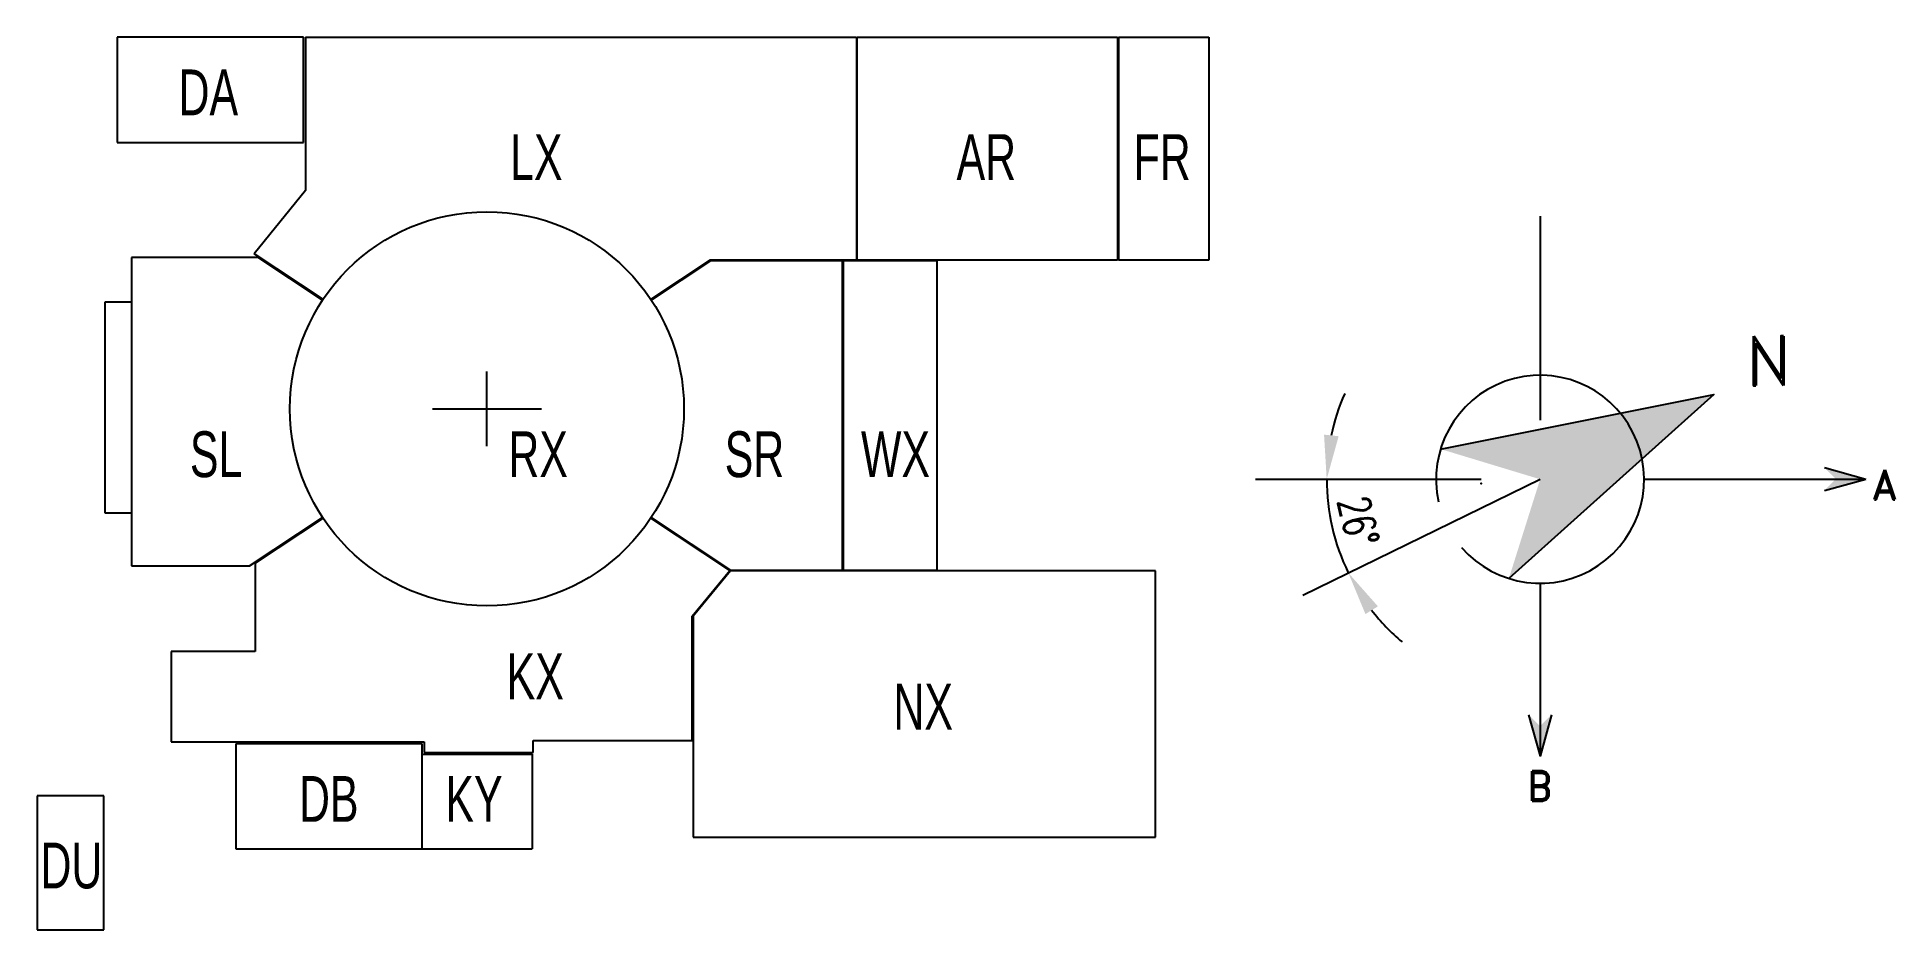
# Model space of a CAD drawing. Header units: millimetres. Extents: x -1635 to 5117, y -1893 to 1351.
import ezdxf

# ---------------------------------------------------------------- set-up
doc = ezdxf.new("R2010")
doc.units = ezdxf.units.MM
doc.header["$LTSCALE"] = 1000
doc.linetypes.add('CONTINOUS', pattern=[0])
doc.linetypes.add('DOTE', pattern=[2.42, 2, -0.2, 0.02, -0.2])
for name, color, linetype in [('2021.6.10-dww-den', 60, 'Continuous'), ('中心线', 2, 'DOTE'), ('土建', 4, 'Continuous'), ('看线', 3, 'Continuous')]:
    doc.layers.add(name, color=color, linetype=linetype)
doc.styles.add('bine', font='binee.shx', dxfattribs={"width": 0.7, "bigfont": 'binec.shx'})
doc.styles.add('OCHINESE', font='TXT.shx', dxfattribs={"width": 0.7, "bigfont": 'OCHINESE.shx'})
doc.styles.add('ROMANT', font='romand.shx', dxfattribs={"width": 0.7})
doc.dimstyles.new('ISO-25', dxfattribs={"dimtxt": 2.5, "dimasz": 2.5, "dimexe": 1.25, "dimexo": 0.625, "dimtad": 1, "dimtxsty": 'Standard', "dimcen": 2.5, "dimadec": 0, "dimazin": 0, "dimtfac": 1, "dimtmove": 0, "dimatfit": 3, "dimfxl": 1, "dimarcsym": 0})

# ---------------------------------------------------------------- blocks, each defined once
blk = doc.blocks.new('*D4')
at = {"layer": 'DEFPOINTS', "color": 0, "linetype": 'CONTINOUS', "transparency": 16777216}
for p in [(1552302, -273068), (1553584, -273068), (1553919, -273068), (1552721, -273251), (1552571, -273726)]:
    blk.add_point(p, dxfattribs=at)
at = {"layer": '看线', "color": 0, "linetype": 'CONTINOUS', "lineweight": -2, "transparency": 16777216}
for start, end in [(156.314, 168.157), (180, 206), (217.843, 229.686)]:
    blk.add_arc((1553919, -273068), 1212, start, end, dxfattribs=at)
at = {"layer": '看线', "color": 0, "linetype": 'CONTINOUS', "transparency": 16777216}
for points in [[(1552775, -272824), (1552692, -272815), (1552707, -273068)], [(1552927, -273834), (1552998, -273790), (1552830, -273600)]]:
    blk.add_solid(points, dxfattribs=at)
at = {"layer": '看线', "color": 0, "linetype": 'CONTINOUS', "transparency": 16777216, "insert": (1552887, -273307), "char_height": 180, "attachment_point": 5, "rotation": 283, "style": 'OCHINESE'}
blk.add_mtext('26°', dxfattribs=at)
blk = doc.blocks.new('A$C53F56A3A')
at = {"layer": '看线', "color": 4, "linetype": 'CONTINOUS'}
for p, q in [((0, 1493.213), (0, 335.297)), ((-1617.334, 0), (-335.297, 0)), ((-1348.191, -657.557), (0, 0)), ((590.625, 0), (1849.236, 0.589)), ((1613.983, -63.737), (1849.541, 1.134)), ((1614.027, 66.164), (1849.541, 1.134)), ((0, -590.625), (0, -1575.112)), ((-65.196, -1336.73), (-0.325, -1572.289)), ((64.705, -1336.774), (-0.325, -1572.289))]:
    blk.add_line(p, q, dxfattribs=at)
blk.add_lwpolyline([(-446.211, -386.954, 8.047378541), (-576.406, -128.819)], format="xyb", dxfattribs=at)
blk.add_lwpolyline([(-565.237, 171.302), (985.861, 480.837), (-177.646, -563.276)], dxfattribs=at)
blk.add_point((-334.481, -23.378), dxfattribs=at)
blk.add_point((-334.481, -23.378), dxfattribs=at)
for points in [[(0, 0), (-565.237, 171.302), (985.861, 480.837)], [(-177.646, -563.276), (985.861, 480.837), (0, 0)], [(1613.983, -63.737), (1849.541, 1.134), (1678.955, 1.191)], [(1678.955, 1.191), (1614.027, 66.164), (1849.541, 1.134)], [(-65.196, -1336.73), (-0.325, -1572.289), (-0.268, -1401.703)], [(-0.268, -1401.703), (64.705, -1336.774), (-0.325, -1572.289)]]:
    blk.add_solid(points, dxfattribs=at)
at = {"layer": '看线', "color": 4, "linetype": 'CONTINOUS', "style": 'ROMANT'}
blk.add_text('N', height=280.36, rotation=180, dxfattribs=at).set_placement((1430.074, 812.591))
for s, p in [('A', (1884.595, -114.256)), ('B', (-74.747, -1826.371))]:
    blk.add_text(s, height=168.216, dxfattribs=at).set_placement(p)
at = {"layer": '看线', "color": 4, "linetype": 'CONTINOUS'}
dim = blk.add_angular_dim_2l(base=(-1197.806, -182.577), line1=((-1348.191, -657.557), (0, 0)), line2=((-1617.334, 0), (-335.297, 0)), dimstyle='ISO-25', override={"dimscale": 100, "dimtxt": 1.8, "dimlfac": 0.01, "dimdsep": 46, "dimtxsty": 'OCHINESE'}, dxfattribs=at)
dim.commit()
dim.dimension.update_dxf_attribs({"geometry": '*D4', "text_midpoint": (-1031.996, -238.255), "insert": (-1553919.126, 273068.373)})

msp = doc.modelspace()

# ---------------------------------------------------------------- linework, layer by layer
at = {"layer": '中心线', "linetype": 'ByBlock'}
for p, q in [((0, -135.4), (0, 135.4)), ((-198.2, 0), (198.2, 0))]:
    msp.add_line(p, q, dxfattribs=at)
at = {"layer": '土建', "color": 7, "linetype": 'ByBlock'}
for p, q in [((-1344.5, 1350.6), (-1344.5, 968.4)), ((-666.6, 1350.6), (-1344.5, 1350.6)), ((-666.6, 968.4), (-666.6, 1350.6)), ((-660, 1350.6), (-660, 793.1)), ((-660, 1350.6), (1343, 1350.6)), ((1343, 1350.6), (1343, 540.2)), ((1345.5, 1350.6), (2292.2, 1350.6)), ((1345.5, 540.2), (1345.5, 1350.6)), ((2292.2, 1350.6), (2292.2, 540.2)), ((2294.8, 1350.6), (2623.5, 1350.6)), ((2294.8, 1350.6), (2294.8, 540.2)), ((2623.5, 1350.6), (2623.5, 540.2)), ((-1344.5, 968.4), (-666.6, 968.4)), ((-660, 793.1), (-846.2, 563.1)), ((-831.6, 550.4), (-1292, 550.4)), ((-1292, 550.4), (-1292, -570.8)), ((-595.7, 397.4), (-846.2, 563.1)), ((-597.1, 395.2), (-831.6, 550.4)), ((811.6, 540.2), (595.7, 397.4)), ((1343, 540.2), (811.6, 540.2)), ((2292.2, 540.2), (1345.5, 540.2)), ((2623.5, 540.2), (2294.8, 540.2)), ((812.4, 537.3), (597.1, 395.2)), ((1292, 537.7), (812.4, 537.3)), ((1292, -586.1), (1292, 537.7)), ((1292, 537.7), (1292, -586.1)), ((-1292, 387.3), (-1388.8, 387.3)), ((-1388.8, 387.3), (-1388.8, -378.4)), ((-1388.8, -378.4), (-1292, -378.4)), ((-862.4, -570.8), (-597.1, -395.2)), ((-595.7, -397.4), (-842.2, -560.5)), ((883, -587.5), (595.7, -397.4)), ((597.1, -395.2), (885.5, -586.1)), ((-1292, -570.8), (-862.4, -570.8)), ((-842.2, -560.5), (-842.2, -881.7)), ((746.4, -753.1), (883, -587.5)), ((885.4, -588.7), (749, -754)), ((2429.8, -588.7), (885.4, -588.7)), ((885.5, -586.1), (1292, -586.1)), ((2429.8, -1557), (2429.8, -588.7)), ((746.4, -1205.4), (746.4, -753.1)), ((749, -754), (749, -1557)), ((-842.2, -881.7), (-1148, -881.7)), ((-1148, -881.7), (-1148, -1210.5)), ((-1148, -1210.5), (-228.6, -1210.5)), ((-228.6, -1210.5), (-228.6, -1248.7)), ((167.9, -1205.4), (746.4, -1205.4)), ((167.9, -1248.7), (167.9, -1205.4)), ((-235.2, -1217.1), (-913.1, -1217.1)), ((-913.1, -1217.1), (-913.1, -1599.3)), ((-235.2, -1599.3), (-235.2, -1217.1)), ((-235.2, -1255.3), (163.9, -1255.3)), ((-235.2, -1578.9), (-235.2, -1274)), ((-228.6, -1248.7), (167.9, -1248.7)), ((163.9, -1255.3), (163.9, -1599.3)), ((-1392.7, -1406.7), (-1634.8, -1406.7)), ((-1634.8, -1406.7), (-1634.8, -1893.4)), ((-1392.7, -1893.4), (-1392.7, -1406.7)), ((-913.1, -1599.3), (163.9, -1599.3)), ((749, -1557), (2429.8, -1557)), ((-1634.8, -1893.4), (-1392.7, -1893.4))]:
    msp.add_line(p, q, dxfattribs=at)
msp.add_lwpolyline([(1294.6, 537.7), (1294.6, -586.1), (1636, -586.1), (1636, 310.3), (1636, 310.3), (1636, 537.7)], close=True, dxfattribs=at)
msp.add_circle((0, 0), 716.1, dxfattribs=at)

# ---------------------------------------------------------------- block references
at = {"layer": '2021.6.10-dww-den', "color": 3, "ltscale": 0.1, "xscale": 0.6400000000000001, "yscale": 0.6400000000000001, "zscale": 0.6400000000000001}
msp.add_blockref('A$C53F56A3A', (3827.8, -256, 0), dxfattribs=at)

# ---------------------------------------------------------------- texts
at = {"linetype": 'Continuous', "style": 'bine', "width": 0.7}
for s, p in [('DA', (-1120.8, 1066.8)), ('LX', (84.1, 831.6)), ('AR', (1706.8, 831.6)), ('FR', (2350.2, 831.6)), ('SL', (-1079.6, -248.3)), ('RX', (77.9, -248.3)), ('SR', (864.1, -248.3)), ('WX', (1359.4, -248.3)), ('KX', (71.6, -1055.2)), ('NX', (1477.3, -1165.5)), ('DB', (-683.1, -1500.9)), ('KY', (-150.9, -1500.9)), ('DU', (-1622.7, -1742.7))]:
    msp.add_text(s, height=166.4, dxfattribs=at).set_placement(p)

doc.saveas('drawing.dxf')
